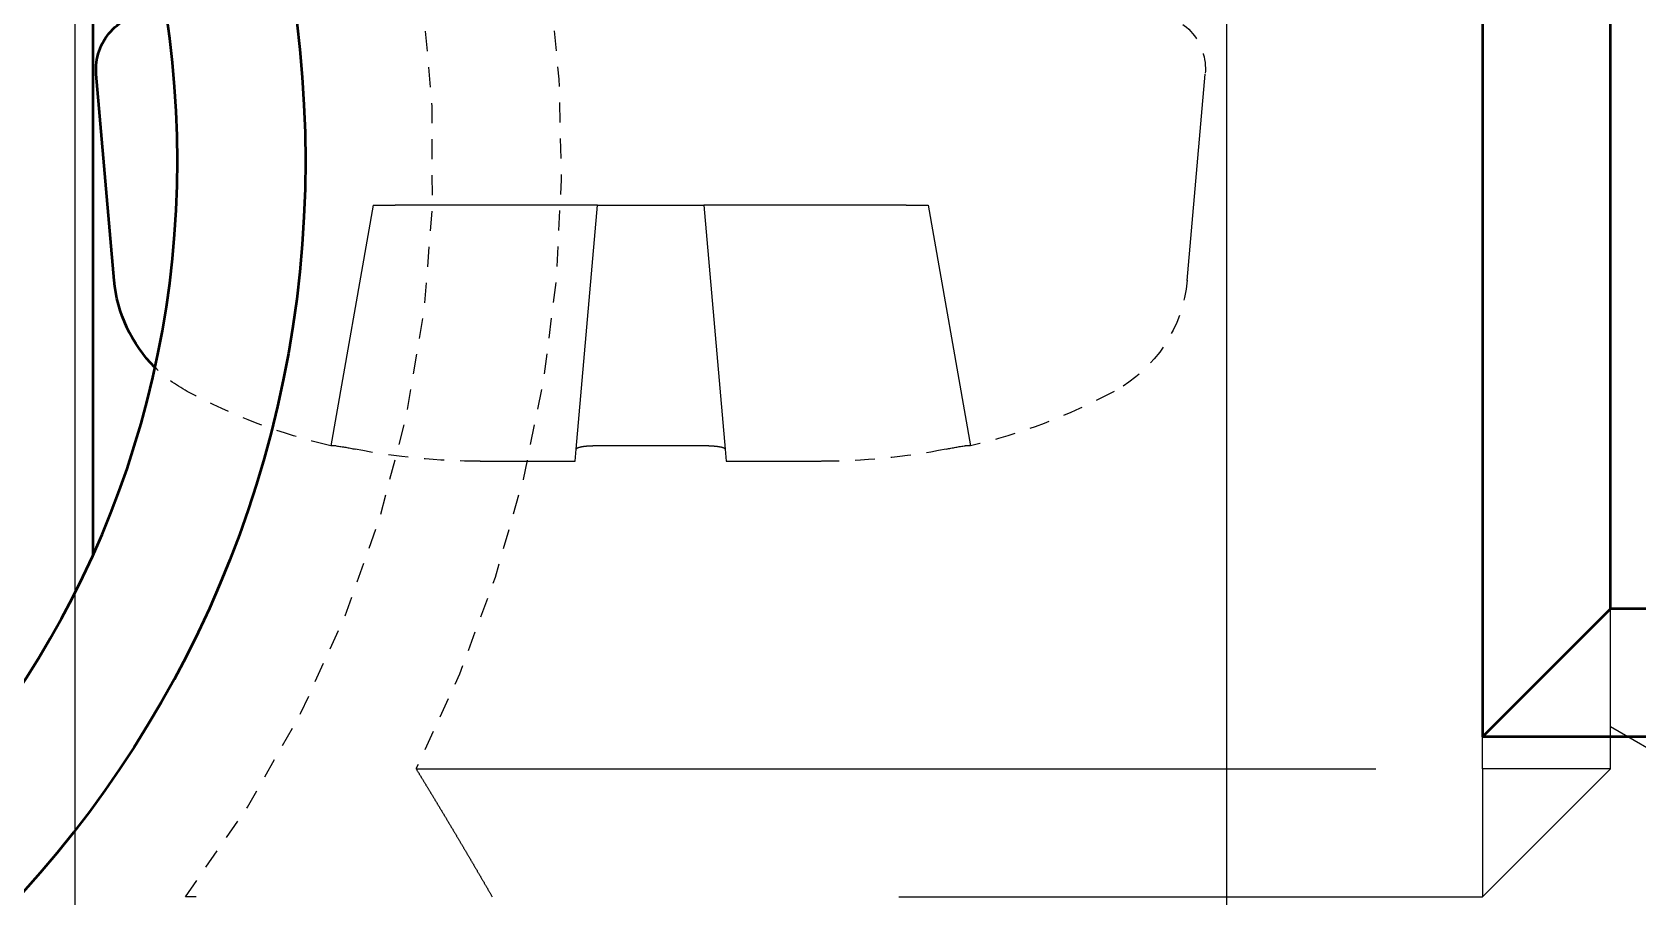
# Model space of a CAD drawing. Header units: millimetres. Extents: x 0 to 860, y -24 to 617.
# Drawn here: x 574.66 to 584.7, y 438.02 to 443.42 of the extents above; entities that cross this region are included whole.
import ezdxf

# ---------------------------------------------------------------- set-up
doc = ezdxf.new("R2010")
doc.units = ezdxf.units.MM
for name, pattern in [('AM_ISO02W050', [7.5, 6, -1.5]), ('AM_ISO08W050', [18, 12, -1.5, 3, -1.5]), ('HIDDEN2', [0.1875, 0.125, -0.0625])]:
    doc.linetypes.add(name, pattern=pattern)
for name, color, linetype, lineweight in [('AM_3', 6, 'AM_ISO02W050', 25), ('AM_7', 4, 'AM_ISO08W050', 25), ('Hidden', 7, 'HIDDEN2', 25), ('Visible', 7, 'Continuous', 50)]:
    doc.layers.add(name, color=color, linetype=linetype, lineweight=lineweight)

msp = doc.modelspace()

# ---------------------------------------------------------------- linework, layer by layer
at = {"layer": 'AM_3', "extrusion": (0, 1, 0)}
for p, q in [((574.926, 443.539), (574.926, 439.917)), ((582.126, 443.539), (582.126, 435.095)), ((581.88, 441.869), (581.992, 443.158)), ((576.791, 442.339), (576.526, 440.835)), ((576.791, 442.339), (576.805, 442.339)), ((576.805, 442.339), (576.929, 442.339)), ((577.515, 442.339), (576.929, 442.339)), ((577.562, 442.339), (577.515, 442.339)), ((577.954, 442.339), (577.562, 442.339)), ((578.021, 442.339), (577.954, 442.339)), ((578.184, 442.339), (578.021, 442.339)), ((578.06, 440.814), (578.193, 442.339)), ((578.193, 442.339), (578.184, 442.339)), ((578.193, 442.339), (578.301, 442.339)), ((578.193, 442.339), (578.301, 442.339)), ((578.301, 442.339), (578.751, 442.339)), ((578.751, 442.339), (578.858, 442.339)), ((578.751, 442.339), (578.858, 442.339)), ((578.858, 442.339), (578.992, 440.814)), ((578.868, 442.339), (578.858, 442.339)), ((579.03, 442.339), (578.868, 442.339)), ((579.097, 442.339), (579.03, 442.339)), ((579.489, 442.339), (579.097, 442.339)), ((579.536, 442.339), (579.489, 442.339)), ((580.122, 442.339), (579.536, 442.339)), ((580.122, 442.339), (580.246, 442.339)), ((580.246, 442.339), (580.261, 442.339)), ((580.261, 442.339), (580.526, 440.835)), ((576.559, 440.835), (576.526, 440.835)), ((578.053, 440.739), (578.06, 440.814)), ((578.889, 440.835), (578.163, 440.835)), ((578.992, 440.814), (578.998, 440.739)), ((580.526, 440.835), (580.492, 440.835)), ((577.459, 440.739), (578.053, 440.739)), ((578.998, 440.739), (579.592, 440.739)), ((574.926, 439.917), (574.926, 435.087)), ((584.527, 439.079), (584.527, 439.817)), ((584.527, 438.817), (584.527, 439.079)), ((585.327, 438.617), (584.527, 439.079)), ((583.727, 438.817), (583.727, 439.017)), ((577.059, 438.817), (583.727, 438.817)), ((583.727, 438.817), (583.727, 438.017)), ((584.527, 438.817), (583.727, 438.817)), ((584.527, 438.817), (583.727, 438.017)), ((575.684, 438.017), (575.617, 438.017)), ((580.077, 438.017), (580.077, 438.017)), ((580.077, 438.017), (583.727, 438.017))]:
    msp.add_line(p, q, dxfattribs=at)
at = {"layer": 'AM_7'}
for points, knots in [([(578.06, 440.814), (578.06, 440.817), (578.063, 440.82), (578.068, 440.822), (578.072, 440.825), (578.08, 440.827), (578.089, 440.829), (578.097, 440.831), (578.108, 440.833), (578.12, 440.834), (578.133, 440.835), (578.148, 440.835), (578.163, 440.835)], [0, 0, 0, 0, 0.00002096155, 0.00002096155, 0.00002096155, 0.00004192, 0.00004192, 0.00004192, 0.00006292253, 0.00006292253, 0.00006292253, 0.00008558841, 0.00008558841, 0.00008558841, 0.00008558841]), ([(578.889, 440.835), (578.903, 440.835), (578.916, 440.835), (578.928, 440.834), (578.94, 440.833), (578.952, 440.831), (578.961, 440.829), (578.97, 440.828), (578.978, 440.825), (578.983, 440.823), (578.988, 440.82), (578.991, 440.817), (578.992, 440.814)], [0, 0, 0, 0, 0.00002101043, 0.00002101043, 0.00002101043, 0.00004201941, 0.00004201941, 0.00004201941, 0.00006304715, 0.00006304715, 0.00006304715, 0.00008558686, 0.00008558686, 0.00008558686, 0.00008558686])]:
    msp.add_open_spline(points, degree=3, knots=knots, dxfattribs=at)
msp.add_open_spline([(577.059, 438.817), (577.297, 438.429), (577.535, 438.017)], degree=2, dxfattribs=at)
at = {"layer": 'Hidden', "extrusion": (1e-16, 0, -1)}
for centre, radius, start, end in [((-569.567, 442.617), 8.4, 137.6116, 206.8965), ((-581.644, 443.189), 0.35, 90, 185), ((-581.008, 441.946), 0.875, 185, 241.7066), ((-576.043, 441.946), 0.875, 298.2934, 314.814), ((-577.359, 444.39), 3.651, 283.1955, 298.2934), ((-579.692, 444.39), 3.651, 241.7066, 256.8045), ((-576.404, 439.613), 1.232, 97.2444, 102.8692), ((-577.455, 444.768), 4.029, 269.9383, 281.1123), ((-579.597, 444.768), 4.029, 258.8877, 270.0617), ((-580.665, 439.516), 1.331, 77.3535, 82.5609)]:
    msp.add_arc(centre, radius, start, end, dxfattribs=at)
at = {"layer": 'Hidden'}
msp.add_arc((569.567, 442.617), 7.6, 322.7522, 42.3884, dxfattribs=at)
at = {"layer": 'Visible', "extrusion": (0, 1, 0)}
for p, q in [((583.726, 449.839), (583.727, 439.017)), ((584.527, 439.817), (584.526, 449.039)), ((575.04, 440.157), (575.04, 443.539)), ((575.172, 441.869), (575.059, 443.158)), ((583.727, 439.017), (584.527, 439.817)), ((584.927, 439.817), (584.527, 439.817)), ((584.927, 439.017), (583.727, 439.017))]:
    msp.add_line(p, q, dxfattribs=at)
at = {"layer": 'Visible'}
msp.add_circle((569.567, 442.617), 6.8, dxfattribs=at)
at = {"layer": 'Visible', "extrusion": (1e-16, 0, -1)}
msp.add_circle((-569.567, 442.617), 6, dxfattribs=at)
for centre, radius, start, end in [((-575.408, 443.189), 0.35, 355, 90), ((-576.043, 441.946), 0.875, 314.814, 355)]:
    msp.add_arc(centre, radius, start, end, dxfattribs=at)

doc.saveas('drawing.dxf')
